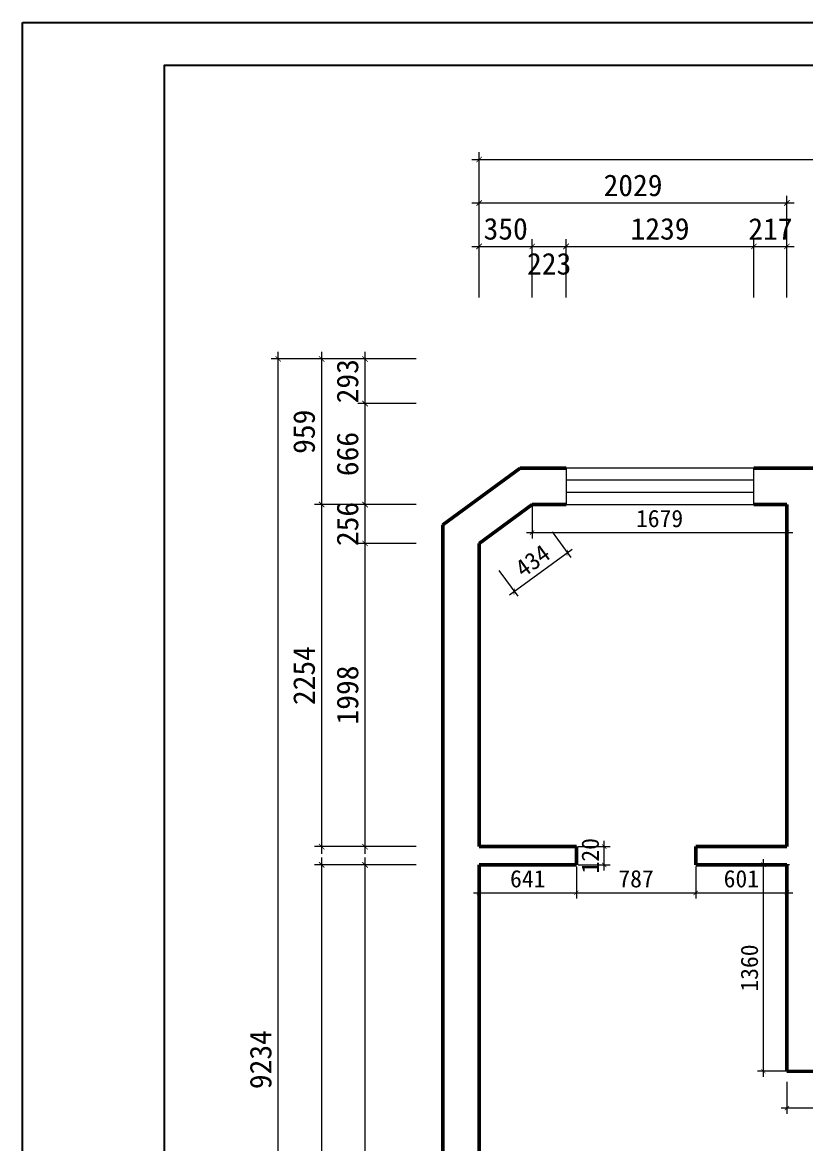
# Model space of a CAD drawing. Header units: millimetres. Extents: x 0 to 44000, y -21025 to -3421.
# Drawn here: x 0 to 5163, y -13562 to -6175 of the extents above; entities that cross this region are included whole.
import ezdxf

# ---------------------------------------------------------------- set-up
doc = ezdxf.new("R2010")
doc.units = ezdxf.units.MM
doc.layers.get('0').update_dxf_attribs({"lineweight": 13})
for name, color, linetype in [('00图框', 7, 'Continuous'), ('SH-尺寸标注', 32, 'Continuous'), ('图框', 4, 'Continuous')]:
    doc.layers.add(name, color=color, linetype=linetype)
doc.layers.add('BS-非承重墙', color=7, linetype='Continuous', lineweight=50)
doc.layers.add('DS-门窗', color=7, linetype='Continuous', lineweight=13)
doc.styles.get("Standard").update_dxf_attribs({"font": 'SimSun.ttf'})
doc.dimstyles.new('D_16_1.5', dxfattribs={"dimtxt": 114.285719, "dimasz": 28.57143, "dimexe": 38.09524, "dimexo": 0, "dimgap": 0, "dimtad": 1, "dimdec": 0, "dimzin": 1, "dimdsep": 46, "dimtxsty": 'Standard', "dimblk": 'ARCHTICK', "dimcen": 0.09, "dimdle": 38.09524, "dimclrd": 252, "dimclre": 252, "dimclrt": 134, "dimadec": 0, "dimazin": 0, "dimtfac": 1, "dimtdec": 4, "dimtix": 1, "dimtmove": 2, "dimatfit": 3, "dimfxl": 171.428579, "dimfxlon": 1, "dimtolj": 1, "dimtzin": 0, "dimlwd": 9, "dimlwe": 9, "dimarcsym": 0})
doc.dimstyles.new('D_20_2.35', dxfattribs={"dimtxt": 142.857143, "dimasz": 35.714286, "dimexe": 47.619048, "dimexo": 0, "dimgap": 0, "dimtad": 1, "dimdec": 0, "dimzin": 1, "dimdsep": 46, "dimtxsty": 'Standard', "dimblk": 'ARCHTICK', "dimcen": 0.09, "dimdle": 47.619048, "dimclrd": 252, "dimclre": 252, "dimclrt": 134, "dimadec": 0, "dimazin": 0, "dimtfac": 1, "dimtdec": 4, "dimtix": 1, "dimtmove": 2, "dimatfit": 3, "dimfxl": 335.714273, "dimfxlon": 1, "dimtolj": 1, "dimtzin": 0, "dimlwd": 9, "dimlwe": 9, "dimarcsym": 0})

# ---------------------------------------------------------------- blocks, each defined once
blk = doc.blocks.new('_Frame133990009')
at = {"layer": '00图框', "color": 7, "linetype": 'Continuous', "ltscale": 2, "flags": 128}
for points in [[(-41435, -1581), (565, -1581), (565, -31281), (-41435, -31281), (-41435, -1581)], [(-39567, -30715), (-1, -30715), (-1, -2147), (-39567, -2147), (-39567, -30715)]]:
    blk.add_lwpolyline(points, dxfattribs=at)
blk = doc.blocks.new('WINDOW_6417d363eb4f494f6d503de66802a4f9_18dd0f80aa014cfe96322e16fa3c71d5')
at = {"layer": 'DS-门窗', "color": 60, "linetype": 'Continuous', "ltscale": 2}
for p, q in [((-5155.9, 3753.8), (-6394.4, 3753.8)), ((-6394.4, 3753.8), (-6394.4, 3513.8)), ((-5155.9, 3513.8), (-5155.9, 3753.8)), ((-5155.9, 3673.8), (-6394.4, 3673.8)), ((-5155.9, 3593.8), (-6394.4, 3593.8)), ((-6394.4, 3513.8), (-5155.9, 3513.8))]:
    blk.add_line(p, q, dxfattribs=at)
blk = doc.blocks.new('_ArchTick')
at = {"color": 0, "linetype": 'ByBlock', "const_width": 0.15}
blk.add_lwpolyline([(-0.5, -0.5), (0.5, 0.5)], dxfattribs=at)
blk = doc.blocks.new('*D174')
at = {"layer": 'Defpoints', "color": 0}
for p in [(1972.9, -11726), (2308.6, -11726), (2308.6, -17626.3)]:
    blk.add_point(p, dxfattribs=at)
at = {"layer": 'SH-尺寸标注', "color": 252, "linetype": 'Continuous', "lineweight": 9}
for p, q in [((2308.6, -11726), (1925.2, -11726)), ((1972.9, -17673.9), (1972.9, -11678.3)), ((2308.6, -17626.3), (1925.2, -17626.3))]:
    blk.add_line(p, q, dxfattribs=at)
at = {"layer": 'SH-尺寸标注', "color": 252, "lineweight": 9, "xscale": 35.71428581050463, "yscale": 35.71428581050463, "zscale": 35.71428581050463}
for p, rotation in [((1972.9, -11726), 90), ((1972.9, -17626.3), 270)]:
    blk.add_blockref('_ArchTick', p, dxfattribs=dict(at, rotation=rotation))
at = {"layer": 'SH-尺寸标注', "color": 134, "insert": (1857.6, -14676.1), "char_height": 142.86, "attachment_point": 5, "rotation": 90}
blk.add_mtext('\\A1;5900', dxfattribs=at)
blk = doc.blocks.new('*D173')
at = {"layer": 'Defpoints', "color": 0}
for p in [(1972.9, -9351.8), (2308.6, -9351.8), (2308.6, -11606)]:
    blk.add_point(p, dxfattribs=at)
at = {"layer": 'SH-尺寸标注', "color": 252, "linetype": 'Continuous', "lineweight": 9}
for p, q in [((1972.9, -11653.6), (1972.9, -9304.2)), ((2308.6, -9351.8), (1925.2, -9351.8)), ((2308.6, -11606), (1925.2, -11606))]:
    blk.add_line(p, q, dxfattribs=at)
at = {"layer": 'SH-尺寸标注', "color": 252, "lineweight": 9, "xscale": 35.71428581050463, "yscale": 35.71428581050463, "zscale": 35.71428581050463}
for p, rotation in [((1972.9, -9351.8), 90), ((1972.9, -11606), 270)]:
    blk.add_blockref('_ArchTick', p, dxfattribs=dict(at, rotation=rotation))
at = {"layer": 'SH-尺寸标注', "color": 134, "insert": (1857.6, -10478.9), "char_height": 142.86, "attachment_point": 5, "rotation": 90}
blk.add_mtext('\\A1;2254', dxfattribs=at)
blk = doc.blocks.new('*D172')
at = {"layer": 'Defpoints', "color": 0}
for p in [(1972.9, -8392.7), (2308.6, -8392.7), (2308.6, -9351.8)]:
    blk.add_point(p, dxfattribs=at)
at = {"layer": 'SH-尺寸标注', "color": 252, "linetype": 'Continuous', "lineweight": 9}
for p, q in [((1972.9, -9399.4), (1972.9, -8345.1)), ((2308.6, -8392.7), (1925.2, -8392.7)), ((2308.6, -9351.8), (1925.2, -9351.8))]:
    blk.add_line(p, q, dxfattribs=at)
at = {"layer": 'SH-尺寸标注', "color": 252, "lineweight": 9, "xscale": 35.71428581050463, "yscale": 35.71428581050463, "zscale": 35.71428581050463}
for p, rotation in [((1972.9, -8392.7), 90), ((1972.9, -9351.8), 270)]:
    blk.add_blockref('_ArchTick', p, dxfattribs=dict(at, rotation=rotation))
at = {"layer": 'SH-尺寸标注', "color": 134, "insert": (1857.6, -8872.3), "char_height": 142.86, "attachment_point": 5, "rotation": 90}
blk.add_mtext('\\A1;959', dxfattribs=at)
blk = doc.blocks.new('*D163')
at = {"layer": 'Defpoints', "color": 0}
for p in [(5040.2, -7364.7), (3010.9, -7700.4), (5040.2, -7700.4)]:
    blk.add_point(p, dxfattribs=at)
at = {"layer": 'SH-尺寸标注', "color": 252, "linetype": 'Continuous', "lineweight": 9}
for p, q in [((2963.3, -7364.7), (5087.9, -7364.7)), ((3010.9, -7700.4), (3010.9, -7317.1)), ((5040.2, -7700.4), (5040.2, -7317.1))]:
    blk.add_line(p, q, dxfattribs=at)
at = {"layer": 'SH-尺寸标注', "color": 252, "lineweight": 9, "xscale": 35.71428581050463, "yscale": 35.71428581050463, "zscale": 35.71428581050463, "rotation": 180}
blk.add_blockref('_ArchTick', (3010.9, -7364.7), dxfattribs=at)
at = {"layer": 'SH-尺寸标注', "color": 252, "lineweight": 9, "xscale": 35.71428581050463, "yscale": 35.71428581050463, "zscale": 35.71428581050463}
blk.add_blockref('_ArchTick', (5040.2, -7364.7), dxfattribs=at)
at = {"layer": 'SH-尺寸标注', "color": 134, "insert": (4025.6, -7249.4), "char_height": 142.86, "attachment_point": 5}
blk.add_mtext('\\A1;2029', dxfattribs=at)
blk = doc.blocks.new('*D156')
at = {"layer": 'Defpoints', "color": 0}
for p in [(16953.3, -7078.4), (3010.9, -7414.1), (16953.3, -7414.1)]:
    blk.add_point(p, dxfattribs=at)
at = {"layer": 'SH-尺寸标注', "color": 252, "linetype": 'Continuous', "lineweight": 9}
for p, q in [((2963.3, -7078.4), (17001, -7078.4)), ((3010.9, -7414.1), (3010.9, -7030.8)), ((16953.3, -7414.1), (16953.3, -7030.8))]:
    blk.add_line(p, q, dxfattribs=at)
at = {"layer": 'SH-尺寸标注', "color": 252, "lineweight": 9, "xscale": 35.71428581050463, "yscale": 35.71428581050463, "zscale": 35.71428581050463, "rotation": 180}
blk.add_blockref('_ArchTick', (3010.9, -7078.4), dxfattribs=at)
at = {"layer": 'SH-尺寸标注', "color": 252, "lineweight": 9, "xscale": 35.71428581050463, "yscale": 35.71428581050463, "zscale": 35.71428581050463}
blk.add_blockref('_ArchTick', (16953.3, -7078.4), dxfattribs=at)
at = {"layer": 'SH-尺寸标注', "color": 134, "insert": (9982.1, -6963.1), "char_height": 142.86, "attachment_point": 5}
blk.add_mtext('\\A1;13942', dxfattribs=at)
blk = doc.blocks.new('*D155')
at = {"layer": 'Defpoints', "color": 0}
for p in [(1686.6, -8392.7), (2022.3, -8392.7), (2022.3, -17626.3)]:
    blk.add_point(p, dxfattribs=at)
at = {"layer": 'SH-尺寸标注', "color": 252, "linetype": 'Continuous', "lineweight": 9}
for p, q in [((1686.6, -17673.9), (1686.6, -8345.1)), ((2022.3, -8392.7), (1639, -8392.7)), ((2022.3, -17626.3), (1639, -17626.3))]:
    blk.add_line(p, q, dxfattribs=at)
at = {"layer": 'SH-尺寸标注', "color": 252, "lineweight": 9, "xscale": 35.71428581050463, "yscale": 35.71428581050463, "zscale": 35.71428581050463}
for p, rotation in [((1686.6, -8392.7), 90), ((1686.6, -17626.3), 270)]:
    blk.add_blockref('_ArchTick', p, dxfattribs=dict(at, rotation=rotation))
at = {"layer": 'SH-尺寸标注', "color": 134, "insert": (1571.3, -13009.5), "char_height": 142.86, "attachment_point": 5, "rotation": 90}
blk.add_mtext('\\A1;9234', dxfattribs=at)
blk = doc.blocks.new('*D152')
at = {"layer": 'Defpoints', "color": 0}
for p in [(5040.2, -13156.4), (6419.4, -13156.4), (6419.4, -13327.8)]:
    blk.add_point(p, dxfattribs=at)
at = {"layer": 'SH-尺寸标注', "color": 252, "linetype": 'Continuous', "lineweight": 9}
for p, q in [((5040.2, -13156.4), (5040.2, -13365.9)), ((6419.4, -13156.4), (6419.4, -13365.9)), ((5002.1, -13327.8), (6457.5, -13327.8))]:
    blk.add_line(p, q, dxfattribs=at)
at = {"layer": 'SH-尺寸标注', "color": 252, "lineweight": 9, "xscale": 28.57142986910685, "yscale": 28.57142986910685, "zscale": 28.57142986910685, "rotation": 180}
blk.add_blockref('_ArchTick', (5040.2, -13327.8), dxfattribs=at)
at = {"layer": 'SH-尺寸标注', "color": 252, "lineweight": 9, "xscale": 28.57142986910685, "yscale": 28.57142986910685, "zscale": 28.57142986910685}
blk.add_blockref('_ArchTick', (6419.4, -13327.8), dxfattribs=at)
at = {"layer": 'SH-尺寸标注', "color": 134, "insert": (5729.8, -13235.9), "char_height": 114.29, "attachment_point": 5}
blk.add_mtext('\\A1;1379', dxfattribs=at)
blk = doc.blocks.new('*D130')
at = {"layer": 'Defpoints', "color": 0}
for p in [(3010.9, -11738.6), (3652, -11738.6), (3652, -11910)]:
    blk.add_point(p, dxfattribs=at)
at = {"layer": 'SH-尺寸标注', "color": 252, "linetype": 'Continuous', "lineweight": 9}
for p, q in [((3010.9, -11738.6), (3010.9, -11948.1)), ((3652, -11738.6), (3652, -11948.1)), ((2972.8, -11910), (3690.1, -11910))]:
    blk.add_line(p, q, dxfattribs=at)
at = {"layer": 'SH-尺寸标注', "color": 252, "lineweight": 9, "xscale": 28.57142986910685, "yscale": 28.57142986910685, "zscale": 28.57142986910685, "rotation": 180}
blk.add_blockref('_ArchTick', (3010.9, -11910), dxfattribs=at)
at = {"layer": 'SH-尺寸标注', "color": 252, "lineweight": 9, "xscale": 28.57142986910685, "yscale": 28.57142986910685, "zscale": 28.57142986910685}
blk.add_blockref('_ArchTick', (3652, -11910), dxfattribs=at)
at = {"layer": 'SH-尺寸标注', "color": 134, "insert": (3331.5, -11818), "char_height": 114.29, "attachment_point": 5}
blk.add_mtext('\\A1;641', dxfattribs=at)
blk = doc.blocks.new('*D129')
at = {"layer": 'Defpoints', "color": 0}
for p in [(3652, -11738.6), (4439.1, -11738.6), (4439.1, -11910)]:
    blk.add_point(p, dxfattribs=at)
at = {"layer": 'SH-尺寸标注', "color": 252, "linetype": 'Continuous', "lineweight": 9}
for p, q in [((3652, -11738.6), (3652, -11948.1)), ((4439.1, -11738.6), (4439.1, -11948.1)), ((3613.9, -11910), (4477.2, -11910))]:
    blk.add_line(p, q, dxfattribs=at)
at = {"layer": 'SH-尺寸标注', "color": 252, "lineweight": 9, "xscale": 28.57142986910685, "yscale": 28.57142986910685, "zscale": 28.57142986910685, "rotation": 180}
blk.add_blockref('_ArchTick', (3652, -11910), dxfattribs=at)
at = {"layer": 'SH-尺寸标注', "color": 252, "lineweight": 9, "xscale": 28.57142986910685, "yscale": 28.57142986910685, "zscale": 28.57142986910685}
blk.add_blockref('_ArchTick', (4439.1, -11910), dxfattribs=at)
at = {"layer": 'SH-尺寸标注', "color": 134, "insert": (4045.6, -11818), "char_height": 114.29, "attachment_point": 5}
blk.add_mtext('\\A1;787', dxfattribs=at)
blk = doc.blocks.new('*D128')
at = {"layer": 'Defpoints', "color": 0}
for p in [(4439.1, -11738.6), (5040.2, -11738.6), (5040.2, -11910)]:
    blk.add_point(p, dxfattribs=at)
at = {"layer": 'SH-尺寸标注', "color": 252, "linetype": 'Continuous', "lineweight": 9}
for p, q in [((4439.1, -11738.6), (4439.1, -11948.1)), ((5040.2, -11738.6), (5040.2, -11948.1)), ((4401, -11910), (5078.3, -11910))]:
    blk.add_line(p, q, dxfattribs=at)
at = {"layer": 'SH-尺寸标注', "color": 252, "lineweight": 9, "xscale": 28.57142986910685, "yscale": 28.57142986910685, "zscale": 28.57142986910685, "rotation": 180}
blk.add_blockref('_ArchTick', (4439.1, -11910), dxfattribs=at)
at = {"layer": 'SH-尺寸标注', "color": 252, "lineweight": 9, "xscale": 28.57142986910685, "yscale": 28.57142986910685, "zscale": 28.57142986910685}
blk.add_blockref('_ArchTick', (5040.2, -11910), dxfattribs=at)
at = {"layer": 'SH-尺寸标注', "color": 134, "insert": (4739.7, -11818), "char_height": 114.29, "attachment_point": 5}
blk.add_mtext('\\A1;601', dxfattribs=at)
blk = doc.blocks.new('*D123')
at = {"layer": 'Defpoints', "color": 0}
for p in [(3361, -9364.9), (5040.2, -9364.9), (5040.2, -9536.4)]:
    blk.add_point(p, dxfattribs=at)
at = {"layer": 'SH-尺寸标注', "color": 252, "linetype": 'Continuous', "lineweight": 9}
for p, q in [((3361, -9364.9), (3361, -9574.4)), ((5040.2, -9364.9), (5040.2, -9574.4)), ((3322.9, -9536.4), (5078.3, -9536.4))]:
    blk.add_line(p, q, dxfattribs=at)
at = {"layer": 'SH-尺寸标注', "color": 252, "lineweight": 9, "xscale": 28.57142986910685, "yscale": 28.57142986910685, "zscale": 28.57142986910685, "rotation": 180}
blk.add_blockref('_ArchTick', (3361, -9536.4), dxfattribs=at)
at = {"layer": 'SH-尺寸标注', "color": 252, "lineweight": 9, "xscale": 28.57142986910685, "yscale": 28.57142986910685, "zscale": 28.57142986910685}
blk.add_blockref('_ArchTick', (5040.2, -9536.4), dxfattribs=at)
at = {"layer": 'SH-尺寸标注', "color": 134, "insert": (4200.6, -9444.4), "char_height": 114.29, "attachment_point": 5}
blk.add_mtext('\\A1;1679', dxfattribs=at)
blk = doc.blocks.new('*D98')
at = {"layer": 'Defpoints', "color": 0}
for p in [(4885.2, -11726), (5056.6, -11726), (5056.6, -13085.6)]:
    blk.add_point(p, dxfattribs=at)
at = {"layer": 'SH-尺寸标注', "color": 252, "linetype": 'Continuous', "lineweight": 9}
for p, q in [((5056.6, -11726), (4847.1, -11726)), ((4885.2, -13123.7), (4885.2, -11687.9)), ((5056.6, -13085.6), (4847.1, -13085.6))]:
    blk.add_line(p, q, dxfattribs=at)
at = {"layer": 'SH-尺寸标注', "color": 252, "lineweight": 9, "xscale": 28.57142986910685, "yscale": 28.57142986910685, "zscale": 28.57142986910685}
for p, rotation in [((4885.2, -11726), 90), ((4885.2, -13085.6), 270)]:
    blk.add_blockref('_ArchTick', p, dxfattribs=dict(at, rotation=rotation))
at = {"layer": 'SH-尺寸标注', "color": 134, "insert": (4793.2, -12405.8), "char_height": 114.29, "attachment_point": 5, "rotation": 90}
blk.add_mtext('\\A1;1360', dxfattribs=at)
blk = doc.blocks.new('*D96')
at = {"layer": 'Defpoints', "color": 0}
for p in [(3664.6, -11606), (3836, -11606), (3664.6, -11726)]:
    blk.add_point(p, dxfattribs=at)
at = {"layer": 'SH-尺寸标注', "color": 252, "linetype": 'Continuous', "lineweight": 9}
for p, q in [((3836, -11764.1), (3836, -11567.9)), ((3664.6, -11606), (3874.1, -11606)), ((3664.6, -11726), (3874.1, -11726))]:
    blk.add_line(p, q, dxfattribs=at)
at = {"layer": 'SH-尺寸标注', "color": 252, "lineweight": 9, "xscale": 28.57142986910685, "yscale": 28.57142986910685, "zscale": 28.57142986910685}
for p, rotation in [((3836, -11606), 90), ((3836, -11726), 270)]:
    blk.add_blockref('_ArchTick', p, dxfattribs=dict(at, rotation=rotation))
at = {"layer": 'SH-尺寸标注', "color": 134, "insert": (3744.1, -11666), "char_height": 114.29, "attachment_point": 5, "rotation": 90}
blk.add_mtext('\\A1;120', dxfattribs=at)
blk = doc.blocks.new('*D95')
at = {"layer": 'Defpoints', "color": 0}
for p in [(3491.7, -9530.5), (3592.9, -9668.9), (3141.7, -9786.5)]:
    blk.add_point(p, dxfattribs=at)
at = {"layer": 'SH-尺寸标注', "color": 252, "linetype": 'Continuous', "lineweight": 9}
for p, q in [((3491.7, -9530.5), (3615.4, -9699.6)), ((3212.1, -9947.4), (3623.7, -9646.4)), ((3141.7, -9786.5), (3265.4, -9955.6))]:
    blk.add_line(p, q, dxfattribs=at)
at = {"layer": 'SH-尺寸标注', "color": 252, "lineweight": 9, "xscale": 28.57142986910685, "yscale": 28.57142986910685, "zscale": 28.57142986910685}
for p, rotation in [((3592.9, -9668.9), 36.18234512912461), ((3242.9, -9924.9), 216.1823451291246)]:
    blk.add_blockref('_ArchTick', p, dxfattribs=dict(at, rotation=rotation))
at = {"layer": 'SH-尺寸标注', "color": 134, "insert": (3363.6, -9722.7), "char_height": 114.29, "attachment_point": 5, "rotation": 36.18235}
blk.add_mtext('\\A1;434', dxfattribs=at)
blk = doc.blocks.new('*D83')
at = {"layer": 'Defpoints', "color": 0}
for p in [(3361, -7651), (3010.9, -7986.7), (3361, -7986.7)]:
    blk.add_point(p, dxfattribs=at)
at = {"layer": 'SH-尺寸标注', "color": 252, "linetype": 'Continuous', "lineweight": 9}
for p, q in [((3010.9, -7986.7), (3010.9, -7603.3)), ((3361, -7986.7), (3361, -7603.3)), ((2963.3, -7651), (3408.6, -7651))]:
    blk.add_line(p, q, dxfattribs=at)
at = {"layer": 'SH-尺寸标注', "color": 252, "lineweight": 9, "xscale": 35.71428581050463, "yscale": 35.71428581050463, "zscale": 35.71428581050463, "rotation": 180}
blk.add_blockref('_ArchTick', (3010.9, -7651), dxfattribs=at)
at = {"layer": 'SH-尺寸标注', "color": 252, "lineweight": 9, "xscale": 35.71428581050463, "yscale": 35.71428581050463, "zscale": 35.71428581050463}
blk.add_blockref('_ArchTick', (3361, -7651), dxfattribs=at)
at = {"layer": 'SH-尺寸标注', "color": 134, "insert": (3186, -7535.7), "char_height": 142.86, "attachment_point": 5}
blk.add_mtext('\\A1;350', dxfattribs=at)
blk = doc.blocks.new('*D82')
at = {"layer": 'Defpoints', "color": 0}
for p in [(3584.4, -7651), (3361, -7986.7), (3584.4, -7986.7)]:
    blk.add_point(p, dxfattribs=at)
at = {"layer": 'SH-尺寸标注', "color": 252, "linetype": 'Continuous', "lineweight": 9}
for p, q in [((3361, -7986.7), (3361, -7603.3)), ((3584.4, -7986.7), (3584.4, -7603.3)), ((3313.4, -7651), (3632.1, -7651))]:
    blk.add_line(p, q, dxfattribs=at)
at = {"layer": 'SH-尺寸标注', "color": 252, "lineweight": 9, "xscale": 35.71428581050463, "yscale": 35.71428581050463, "zscale": 35.71428581050463, "rotation": 180}
blk.add_blockref('_ArchTick', (3361, -7651), dxfattribs=at)
at = {"layer": 'SH-尺寸标注', "color": 252, "lineweight": 9, "xscale": 35.71428581050463, "yscale": 35.71428581050463, "zscale": 35.71428581050463}
blk.add_blockref('_ArchTick', (3584.4, -7651), dxfattribs=at)
at = {"layer": 'SH-尺寸标注', "color": 134, "insert": (3472.7, -7766.2), "char_height": 142.86, "attachment_point": 5}
blk.add_mtext('\\A1;223', dxfattribs=at)
blk = doc.blocks.new('*D81')
at = {"layer": 'Defpoints', "color": 0}
for p in [(4822.9, -7651), (3584.4, -7986.7), (4822.9, -7986.7)]:
    blk.add_point(p, dxfattribs=at)
at = {"layer": 'SH-尺寸标注', "color": 252, "linetype": 'Continuous', "lineweight": 9}
for p, q in [((3584.4, -7986.7), (3584.4, -7603.3)), ((4822.9, -7986.7), (4822.9, -7603.3)), ((3536.8, -7651), (4870.6, -7651))]:
    blk.add_line(p, q, dxfattribs=at)
at = {"layer": 'SH-尺寸标注', "color": 252, "lineweight": 9, "xscale": 35.71428581050463, "yscale": 35.71428581050463, "zscale": 35.71428581050463, "rotation": 180}
blk.add_blockref('_ArchTick', (3584.4, -7651), dxfattribs=at)
at = {"layer": 'SH-尺寸标注', "color": 252, "lineweight": 9, "xscale": 35.71428581050463, "yscale": 35.71428581050463, "zscale": 35.71428581050463}
blk.add_blockref('_ArchTick', (4822.9, -7651), dxfattribs=at)
at = {"layer": 'SH-尺寸标注', "color": 134, "insert": (4203.7, -7535.7), "char_height": 142.86, "attachment_point": 5}
blk.add_mtext('\\A1;1239', dxfattribs=at)
blk = doc.blocks.new('*D80')
at = {"layer": 'Defpoints', "color": 0}
for p in [(5040.2, -7651), (4822.9, -7986.7), (5040.2, -7986.7)]:
    blk.add_point(p, dxfattribs=at)
at = {"layer": 'SH-尺寸标注', "color": 252, "linetype": 'Continuous', "lineweight": 9}
for p, q in [((4822.9, -7986.7), (4822.9, -7603.3)), ((5040.2, -7986.7), (5040.2, -7603.3)), ((4775.3, -7651), (5087.9, -7651))]:
    blk.add_line(p, q, dxfattribs=at)
at = {"layer": 'SH-尺寸标注', "color": 252, "lineweight": 9, "xscale": 35.71428581050463, "yscale": 35.71428581050463, "zscale": 35.71428581050463, "rotation": 180}
blk.add_blockref('_ArchTick', (4822.9, -7651), dxfattribs=at)
at = {"layer": 'SH-尺寸标注', "color": 252, "lineweight": 9, "xscale": 35.71428581050463, "yscale": 35.71428581050463, "zscale": 35.71428581050463}
blk.add_blockref('_ArchTick', (5040.2, -7651), dxfattribs=at)
at = {"layer": 'SH-尺寸标注', "color": 134, "insert": (4931.6, -7535.7), "char_height": 142.86, "attachment_point": 5}
blk.add_mtext('\\A1;217', dxfattribs=at)
blk = doc.blocks.new('*D65')
at = {"layer": 'Defpoints', "color": 0}
for p in [(2259.1, -11726), (2594.9, -11726), (2594.9, -17249.1)]:
    blk.add_point(p, dxfattribs=at)
at = {"layer": 'SH-尺寸标注', "color": 252, "linetype": 'Continuous', "lineweight": 9}
for p, q in [((2594.9, -11726), (2211.5, -11726)), ((2259.1, -17296.7), (2259.1, -11678.3)), ((2594.9, -17249.1), (2211.5, -17249.1))]:
    blk.add_line(p, q, dxfattribs=at)
at = {"layer": 'SH-尺寸标注', "color": 252, "lineweight": 9, "xscale": 35.71428581050463, "yscale": 35.71428581050463, "zscale": 35.71428581050463}
for p, rotation in [((2259.1, -11726), 90), ((2259.1, -17249.1), 270)]:
    blk.add_blockref('_ArchTick', p, dxfattribs=dict(at, rotation=rotation))
at = {"layer": 'SH-尺寸标注', "color": 134, "insert": (2143.9, -14487.5), "char_height": 142.86, "attachment_point": 5, "rotation": 90}
blk.add_mtext('\\A1;5523', dxfattribs=at)
blk = doc.blocks.new('*D64')
at = {"layer": 'Defpoints', "color": 0}
for p in [(2259.1, -9607.8), (2594.9, -9607.8), (2594.9, -11606)]:
    blk.add_point(p, dxfattribs=at)
at = {"layer": 'SH-尺寸标注', "color": 252, "linetype": 'Continuous', "lineweight": 9}
for p, q in [((2259.1, -11653.6), (2259.1, -9560.2)), ((2594.9, -9607.8), (2211.5, -9607.8)), ((2594.9, -11606), (2211.5, -11606))]:
    blk.add_line(p, q, dxfattribs=at)
at = {"layer": 'SH-尺寸标注', "color": 252, "lineweight": 9, "xscale": 35.71428581050463, "yscale": 35.71428581050463, "zscale": 35.71428581050463}
for p, rotation in [((2259.1, -9607.8), 90), ((2259.1, -11606), 270)]:
    blk.add_blockref('_ArchTick', p, dxfattribs=dict(at, rotation=rotation))
at = {"layer": 'SH-尺寸标注', "color": 134, "insert": (2143.9, -10606.9), "char_height": 142.86, "attachment_point": 5, "rotation": 90}
blk.add_mtext('\\A1;1998', dxfattribs=at)
blk = doc.blocks.new('*D63')
at = {"layer": 'Defpoints', "color": 0}
for p in [(2259.1, -9351.8), (2594.9, -9351.8), (2594.9, -9607.8)]:
    blk.add_point(p, dxfattribs=at)
at = {"layer": 'SH-尺寸标注', "color": 252, "linetype": 'Continuous', "lineweight": 9}
for p, q in [((2259.1, -9655.4), (2259.1, -9304.2)), ((2594.9, -9351.8), (2211.5, -9351.8)), ((2594.9, -9607.8), (2211.5, -9607.8))]:
    blk.add_line(p, q, dxfattribs=at)
at = {"layer": 'SH-尺寸标注', "color": 252, "lineweight": 9, "xscale": 35.71428581050463, "yscale": 35.71428581050463, "zscale": 35.71428581050463}
for p, rotation in [((2259.1, -9351.8), 90), ((2259.1, -9607.8), 270)]:
    blk.add_blockref('_ArchTick', p, dxfattribs=dict(at, rotation=rotation))
at = {"layer": 'SH-尺寸标注', "color": 134, "insert": (2143.9, -9479.8), "char_height": 142.86, "attachment_point": 5, "rotation": 90}
blk.add_mtext('\\A1;256', dxfattribs=at)
blk = doc.blocks.new('*D62')
at = {"layer": 'Defpoints', "color": 0}
for p in [(2259.1, -8686), (2594.9, -8686), (2594.9, -9351.8)]:
    blk.add_point(p, dxfattribs=at)
at = {"layer": 'SH-尺寸标注', "color": 252, "linetype": 'Continuous', "lineweight": 9}
for p, q in [((2259.1, -9399.4), (2259.1, -8638.4)), ((2594.9, -8686), (2211.5, -8686)), ((2594.9, -9351.8), (2211.5, -9351.8))]:
    blk.add_line(p, q, dxfattribs=at)
at = {"layer": 'SH-尺寸标注', "color": 252, "lineweight": 9, "xscale": 35.71428581050463, "yscale": 35.71428581050463, "zscale": 35.71428581050463}
for p, rotation in [((2259.1, -8686), 90), ((2259.1, -9351.8), 270)]:
    blk.add_blockref('_ArchTick', p, dxfattribs=dict(at, rotation=rotation))
at = {"layer": 'SH-尺寸标注', "color": 134, "insert": (2143.9, -9018.9), "char_height": 142.86, "attachment_point": 5, "rotation": 90}
blk.add_mtext('\\A1;666', dxfattribs=at)
blk = doc.blocks.new('*D61')
at = {"layer": 'Defpoints', "color": 0}
for p in [(2259.1, -8392.7), (2594.9, -8392.7), (2594.9, -8686)]:
    blk.add_point(p, dxfattribs=at)
at = {"layer": 'SH-尺寸标注', "color": 252, "linetype": 'Continuous', "lineweight": 9}
for p, q in [((2259.1, -8733.6), (2259.1, -8345.1)), ((2594.9, -8392.7), (2211.5, -8392.7)), ((2594.9, -8686), (2211.5, -8686))]:
    blk.add_line(p, q, dxfattribs=at)
at = {"layer": 'SH-尺寸标注', "color": 252, "lineweight": 9, "xscale": 35.71428581050463, "yscale": 35.71428581050463, "zscale": 35.71428581050463}
for p, rotation in [((2259.1, -8392.7), 90), ((2259.1, -8686), 270)]:
    blk.add_blockref('_ArchTick', p, dxfattribs=dict(at, rotation=rotation))
at = {"layer": 'SH-尺寸标注', "color": 134, "insert": (2143.9, -8539.4), "char_height": 142.86, "attachment_point": 5, "rotation": 90}
blk.add_mtext('\\A1;293', dxfattribs=at)

msp = doc.modelspace()

# ---------------------------------------------------------------- linework, layer by layer
at = {"layer": 'BS-非承重墙', "color": 7, "linetype": 'Continuous', "ltscale": 2}
for p, q in [((3282.6, -9111.8), (2770.9, -9486)), ((3584.4, -9111.8), (3282.6, -9111.8)), ((5280.2, -9111.8), (4822.9, -9111.8)), ((3010.9, -9607.8), (3361, -9351.8)), ((3361, -9351.8), (3584.4, -9351.8)), ((4822.9, -9351.8), (5040.2, -9351.8)), ((5040.2, -9351.8), (5040.2, -11606)), ((2770.9, -9486), (2770.9, -11606)), ((3010.9, -11606), (3010.9, -9607.8)), ((2770.9, -11606), (2770.9, -17348.5)), ((3652, -11606), (3010.9, -11606)), ((3652, -11726), (3652, -11606)), ((4439.1, -11606), (4439.1, -11726)), ((5040.2, -11606), (4439.1, -11606)), ((3010.9, -17249.1), (3010.9, -11726)), ((3010.9, -11726), (3652, -11726)), ((4439.1, -11726), (5040.2, -11726)), ((5040.2, -11726), (5040.2, -13085.6)), ((5040.2, -13085.6), (6419.4, -13095.8))]:
    msp.add_line(p, q, dxfattribs=at)

# ---------------------------------------------------------------- block references
at = {"layer": 'DS-门窗', "color": 7}
msp.add_blockref('WINDOW_6417d363eb4f494f6d503de66802a4f9_18dd0f80aa014cfe96322e16fa3c71d5', (9978.9, -12865.6), dxfattribs=at)
at = {"layer": '图框', "color": 7, "xscale": 0.5, "yscale": 0.5}
msp.add_blockref('_Frame133990009', (20717.5, -5384.5), dxfattribs=at)

# ---------------------------------------------------------------- dimensions: what is measured, and where the dimension line sits
at = {"layer": 'SH-尺寸标注', "color": 252, "linetype": 'Continuous'}
for base, p1, p2, dimstyle, picture, middle in [((16953.3, -7078.4), (3010.9, -7414.1), (16953.3, -7414.1), 'D_20_2.35', '*D156', (9982.1, -6963.1)), ((5040.2, -7364.7), (3010.9, -7700.4), (5040.2, -7700.4), 'D_20_2.35', '*D163', (4025.6, -7249.4)), ((3361, -7651), (3010.9, -7986.7), (3361, -7986.7), 'D_20_2.35', '*D83', (3186, -7535.7)), ((5040.2, -9536.4), (3361, -9364.9), (5040.2, -9364.9), 'D_16_1.5', '*D123', (4200.6, -9444.4))]:
    dim = msp.add_linear_dim(base=base, p1=p1, p2=p2, dimstyle=dimstyle, override={"dimscale": 1, "dimclrt": 134}, dxfattribs=at)
    dim.commit()
    dim.dimension.update_dxf_attribs({"geometry": picture, "text_midpoint": middle, "dimtype": 160})
for base, p1, p2, angle, dimstyle, picture, middle, dimtype in [((4822.9333, -7650.9556), (3584.4327, -7986.6699), (4822.9333, -7986.6699), 0, 'D_20_2.35', '*D81', (4203.683, -7535.68), 161), ((5040.2, -7651), (4822.9, -7986.7), (5040.2, -7986.7), 0, 'D_20_2.35', '*D80', (4931.6, -7535.7), 161), ((3584.4, -7651), (3361, -7986.7), (3584.4, -7986.7), 0, 'D_20_2.35', '*D82', (3472.7, -7766.2), 161), ((1686.6, -8392.7), (2022.3, -17626.3), (2022.3, -8392.7), 90, 'D_20_2.35', '*D155', (1571.3, -13009.5), 160), ((1972.9, -8392.7), (2308.6, -9351.8), (2308.6, -8392.7), 90, 'D_20_2.35', '*D172', (1857.6, -8872.3), 160), ((2259.1, -8392.7), (2594.9, -8686), (2594.9, -8392.7), 90, 'D_20_2.35', '*D61', (2143.9, -8539.4), 160), ((2259.1, -8686), (2594.9, -9351.8), (2594.9, -8686), 90, 'D_20_2.35', '*D62', (2143.9, -9018.9), 160), ((1972.9, -9351.8), (2308.6, -11606), (2308.6, -9351.8), 90, 'D_20_2.35', '*D173', (1857.6, -10478.9), 160), ((2259.1, -9351.8), (2594.9, -9607.8), (2594.9, -9351.8), 90, 'D_20_2.35', '*D63', (2143.9, -9479.8), 160), ((2259.1, -9607.8), (2594.9, -11606), (2594.9, -9607.8), 90, 'D_20_2.35', '*D64', (2143.9, -10606.9), 160), ((3592.9, -9668.9), (3141.7, -9786.5), (3491.7, -9530.5), 36.18235, 'D_16_1.5', '*D95', (3363.6, -9722.7), 161), ((3836, -11606), (3664.6, -11726), (3664.6, -11606), 90, 'D_16_1.5', '*D96', (3744.1, -11666), 160), ((1972.9, -11726), (2308.6, -17626.3), (2308.6, -11726), 90, 'D_20_2.35', '*D174', (1857.6, -14676.1), 160), ((2259.1, -11726), (2594.9, -17249.1), (2594.9, -11726), 90, 'D_20_2.35', '*D65', (2143.9, -14487.5), 161), ((3652, -11910), (3010.9, -11738.6), (3652, -11738.6), 0, 'D_16_1.5', '*D130', (3331.5, -11818), 161), ((4439.1, -11910), (3652, -11738.6), (4439.1, -11738.6), 0, 'D_16_1.5', '*D129', (4045.6, -11818), 161), ((5040.2, -11910), (4439.1, -11738.6), (5040.2, -11738.6), 0, 'D_16_1.5', '*D128', (4739.7, -11818), 161), ((4885.2, -11726), (5056.6, -13085.6), (5056.6, -11726), 90, 'D_16_1.5', '*D98', (4793.2, -12405.8), 160), ((6419.4, -13327.8), (5040.2, -13156.4), (6419.4, -13156.4), 0, 'D_16_1.5', '*D152', (5729.8, -13235.9), 161)]:
    dim = msp.add_linear_dim(base=base, p1=p1, p2=p2, angle=angle, dimstyle=dimstyle, override={"dimscale": 1, "dimclrt": 134}, dxfattribs=at)
    dim.commit()
    dim.dimension.update_dxf_attribs({"geometry": picture, "text_midpoint": middle, "dimtype": dimtype})

doc.saveas('drawing.dxf')
